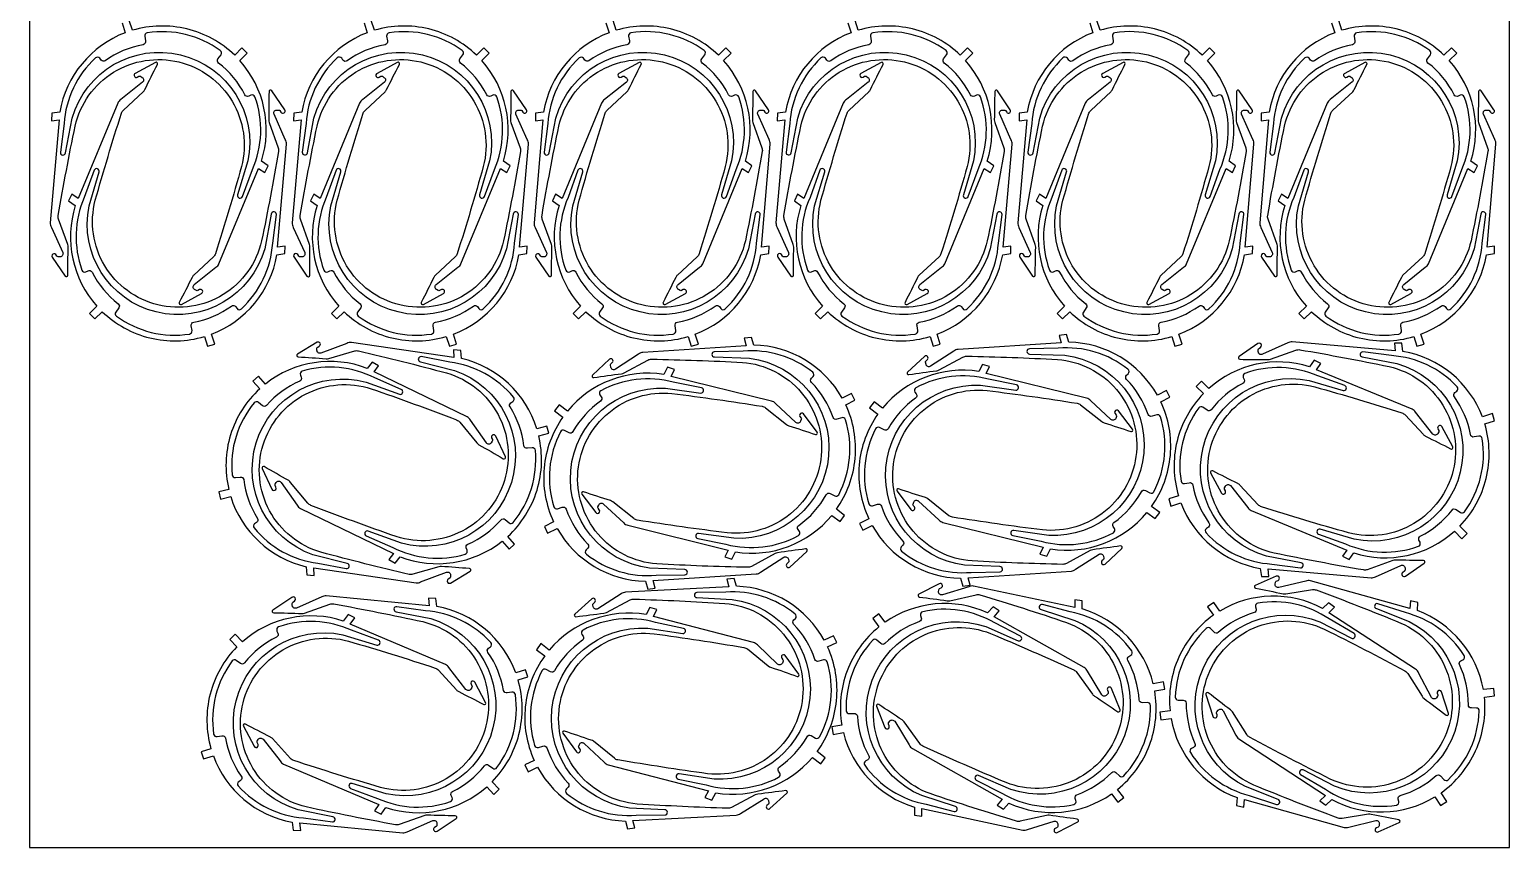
# Model space of a CAD drawing. Header units: millimetres. Extents: x 151 to 2196, y 73 to 1107.
# Drawn here: x 151 to 1151, y 73 to 626 of the extents above; entities that cross this region are included whole.
import ezdxf

# ---------------------------------------------------------------- set-up
doc = ezdxf.new("R2010")
doc.units = ezdxf.units.MM
doc.layers.add('360_CORTE-EXT', color=3, linetype='Continuous')
doc.layers.add('360_CORTE-INT', color=5, linetype='Continuous')

msp = doc.modelspace()

# ---------------------------------------------------------------- linework, layer by layer
msp.add_lwpolyline([(150.8, 73), (1150.8, 73), (1150.8, 1073), (150.8, 1073)], close=True)
at = {"layer": '360_CORTE-EXT'}
for points in [[(213.4, 630.4), (215.5, 623.7, 0.26488), (171.2, 570), (165.8, 569.2), (165.7, 564.2), (170.8, 564.8), (164.8, 495.2, 0.16064), (165.6, 492.1), (173.2, 475.1, -0.53017), (171.5, 472.2), (170.1, 472.2, -0.25887), (169.3, 472.6), (168.5, 473.7, 1), (166.1, 472), (174.8, 459.2, 0.73663), (176.6, 459.7, -0.00431), (176.9, 478.7, 0.09147), (176.6, 480.5), (170.4, 497.7, -0.12913), (170.2, 500.2, -0.00859), (181.6, 560.6, -0.41865), (251.7, 603.9, -0.41865), (294, 533.2, -0.00859), (276.4, 474.3, -0.12913), (275, 472.2), (261.7, 459.8, 0.09147), (260.6, 458.3, -0.00431), (252, 441.4, 0.73663), (253.4, 440), (267, 447.4, 1), (265.6, 450), (264.5, 449.4, -0.25887), (263.5, 449.4), (262.3, 450.1, -0.53017), (262.1, 453.4), (276.7, 465.1, 0.16666), (278.8, 467.5), (305.5, 532), (309.8, 529.1), (312, 533.6), (307.5, 536.8, 0.26488), (292.9, 604.8), (297.9, 609.8), (294.3, 613.4), (289.4, 608.5, 0.13319), (257.1, 626.2, 0.13319), (220.3, 625.3), (218.2, 631.9)], [(376.8, 630.4), (379, 623.7, 0.26488), (334.7, 570), (329.3, 569.2), (329.1, 564.2), (334.3, 564.8), (328.3, 495.2, 0.16064), (329, 492.1), (336.7, 475.1, -0.53017), (334.9, 472.2), (333.6, 472.2, -0.25887), (332.7, 472.6), (332, 473.7, 1), (329.5, 472), (338.2, 459.2, 0.73663), (340.1, 459.7, -0.00431), (340.3, 478.7, 0.09147), (340, 480.5), (333.9, 497.7, -0.12913), (333.7, 500.2, -0.00859), (345.1, 560.6, -0.41865), (415.1, 603.9, -0.41865), (457.4, 533.2, -0.00859), (439.8, 474.3, -0.12913), (438.4, 472.2), (425.1, 459.8, 0.09147), (424, 458.3, -0.00431), (415.5, 441.4, 0.73663), (416.9, 440), (430.5, 447.4, 1), (429.1, 450), (427.9, 449.4, -0.25887), (427, 449.4), (425.8, 450.1, -0.53017), (425.5, 453.4), (440.2, 465.1, 0.16666), (442.3, 467.5), (469, 532), (473.3, 529.1), (475.5, 533.6), (471, 536.8, 0.26488), (456.4, 604.8), (461.4, 609.8), (457.8, 613.4), (452.8, 608.5, 0.13319), (420.6, 626.2, 0.13319), (383.8, 625.3), (381.7, 631.9)], [(540.3, 630.4), (542.4, 623.7, 0.26488), (498.1, 570), (492.7, 569.2), (492.6, 564.2), (497.7, 564.8), (491.7, 495.2, 0.16064), (492.5, 492.1), (500.1, 475.1, -0.53017), (498.4, 472.2), (497, 472.2, -0.25887), (496.2, 472.6), (495.4, 473.7, 1), (493, 472), (501.7, 459.2, 0.73663), (503.5, 459.7, -0.00431), (503.8, 478.7, 0.09147), (503.5, 480.5), (497.3, 497.7, -0.12913), (497.1, 500.2, -0.00859), (508.5, 560.6, -0.41865), (578.6, 603.9, -0.41865), (620.9, 533.2, -0.00859), (603.3, 474.3, -0.12913), (601.9, 472.2), (588.6, 459.8, 0.09147), (587.5, 458.3, -0.00431), (578.9, 441.4, 0.73663), (580.3, 440), (594, 447.4, 1), (592.5, 450), (591.4, 449.4, -0.25887), (590.4, 449.4), (589.3, 450.1, -0.53017), (589, 453.4), (603.6, 465.1, 0.16666), (605.8, 467.5), (632.4, 532), (636.7, 529.1), (638.9, 533.6), (634.5, 536.8, 0.26488), (619.8, 604.8), (624.8, 609.8), (621.2, 613.4), (616.3, 608.5, 0.13319), (584, 626.2, 0.13319), (547.3, 625.3), (545.1, 631.9)], [(703.7, 630.4), (705.9, 623.7, 0.26488), (661.6, 570), (656.2, 569.2), (656.1, 564.2), (661.2, 564.8), (655.2, 495.2, 0.16064), (656, 492.1), (663.6, 475.1, -0.53017), (661.8, 472.2), (660.5, 472.2, -0.25887), (659.6, 472.6), (658.9, 473.7, 1), (656.4, 472), (665.2, 459.2, 0.73663), (667, 459.7, -0.00431), (667.2, 478.7, 0.09147), (666.9, 480.5), (660.8, 497.7, -0.12913), (660.6, 500.2, -0.00859), (672, 560.6, -0.41865), (742.1, 603.9, -0.41865), (784.4, 533.2, -0.00859), (766.7, 474.3, -0.12913), (765.4, 472.2), (752, 459.8, 0.09147), (750.9, 458.3, -0.00431), (742.4, 441.4, 0.73663), (743.8, 440), (757.4, 447.4, 1), (756, 450), (754.9, 449.4, -0.25887), (753.9, 449.4), (752.7, 450.1, -0.53017), (752.5, 453.4), (767.1, 465.1, 0.16666), (769.2, 467.5), (795.9, 532), (800.2, 529.1), (802.4, 533.6), (797.9, 536.8, 0.26488), (783.3, 604.8), (788.3, 609.8), (784.7, 613.4), (779.7, 608.5, 0.13319), (747.5, 626.2, 0.13319), (710.7, 625.3), (708.6, 631.9)], [(867.2, 630.4), (869.3, 623.7, 0.26488), (825, 570), (819.6, 569.2), (819.5, 564.2), (824.6, 564.8), (818.7, 495.2, 0.16064), (819.4, 492.1), (827, 475.1, -0.53017), (825.3, 472.2), (824, 472.2, -0.25887), (823.1, 472.6), (822.4, 473.7, 1), (819.9, 472), (828.6, 459.2, 0.73663), (830.4, 459.7, -0.00431), (830.7, 478.7, 0.09147), (830.4, 480.5), (824.2, 497.7, -0.12913), (824, 500.2, -0.00859), (835.4, 560.6, -0.41865), (905.5, 603.9, -0.41865), (947.8, 533.2, -0.00859), (930.2, 474.3, -0.12913), (928.8, 472.2), (915.5, 459.8, 0.09147), (914.4, 458.3, -0.00431), (905.9, 441.4, 0.73663), (907.2, 440), (920.9, 447.4, 1), (919.4, 450), (918.3, 449.4, -0.25887), (917.3, 449.4), (916.2, 450.1, -0.53017), (915.9, 453.4), (930.6, 465.1, 0.16666), (932.7, 467.5), (959.3, 532), (963.6, 529.1), (965.8, 533.6), (961.4, 536.8, 0.26488), (946.7, 604.8), (951.7, 609.8), (948.1, 613.4), (943.2, 608.5, 0.13319), (911, 626.2, 0.13319), (874.2, 625.3), (872, 631.9)], [(1030.6, 630.4), (1032.8, 623.7, 0.26488), (988.5, 570), (983.1, 569.2), (983, 564.2), (988.1, 564.8), (982.1, 495.2, 0.16064), (982.9, 492.1), (990.5, 475.1, -0.53017), (988.8, 472.2), (987.4, 472.2, -0.25887), (986.5, 472.6), (985.8, 473.7, 1), (983.3, 472), (992.1, 459.2, 0.73663), (993.9, 459.7, -0.00431), (994.1, 478.7, 0.09147), (993.8, 480.5), (987.7, 497.7, -0.12913), (987.5, 500.2, -0.00859), (998.9, 560.6, -0.41865), (1069, 603.9, -0.41865), (1111.3, 533.2, -0.00859), (1093.6, 474.3, -0.12913), (1092.3, 472.2), (1078.9, 459.8, 0.09147), (1077.8, 458.3, -0.00431), (1069.3, 441.4, 0.73663), (1070.7, 440), (1084.3, 447.4, 1), (1082.9, 450), (1081.8, 449.4, -0.25887), (1080.8, 449.4), (1079.6, 450.1, -0.53017), (1079.4, 453.4), (1094, 465.1, 0.16666), (1096.1, 467.5), (1122.8, 532), (1127.1, 529.1), (1129.3, 533.6), (1124.8, 536.8, 0.26488), (1110.2, 604.8), (1115.2, 609.8), (1111.6, 613.4), (1106.6, 608.5, 0.13319), (1074.4, 626.2, 0.13319), (1037.6, 625.3), (1035.5, 631.9)]]:
    msp.add_lwpolyline(points, format="xyb", dxfattribs=at)
for points in [[(318, 473.6), (323.4, 474.4), (323.5, 479.4), (318.4, 478.8), (324.4, 548.4, 0.16064), (323.6, 551.5), (316, 568.6, -0.53017), (317.7, 571.4), (319.1, 571.4, -0.25887), (320, 571), (320.7, 569.9, 1), (323.2, 571.6), (314.4, 584.4, 0.73663), (312.6, 583.9, -0.00431), (312.4, 564.9, 0.09147), (312.7, 563.1), (318.8, 545.9, -0.12913), (319, 543.4, -0.00859), (307.6, 483, -0.41865), (237.5, 439.7, -0.41865), (195.2, 510.4, -0.00859), (212.9, 569.3, -0.12913), (214.2, 571.4), (227.6, 583.8, 0.09147), (228.7, 585.3, -0.00431), (237.2, 602.2, 0.73663), (235.8, 603.6), (222.2, 596.2, 1), (223.6, 593.6), (224.7, 594.2, -0.25887), (225.7, 594.2), (226.9, 593.5, -0.53017), (227.1, 590.2), (212.5, 578.5, 0.16666), (210.4, 576.1), (183.7, 511.6), (179.4, 514.5), (177.2, 510), (181.7, 506.8, 0.26488), (196.3, 438.8), (191.3, 433.8), (194.9, 430.2), (199.9, 435.1, 0.13319), (232.1, 417.4, 0.13319), (268.9, 418.3), (271, 411.7), (275.9, 413.2), (273.7, 419.9, 0.26488)], [(481.5, 473.6), (486.9, 474.4), (487, 479.4), (481.9, 478.8), (487.9, 548.4, 0.16064), (487.1, 551.5), (479.5, 568.6, -0.53017), (481.2, 571.4), (482.6, 571.4, -0.25887), (483.4, 571), (484.1, 569.9, 1), (486.6, 571.6), (477.9, 584.4, 0.73663), (476.1, 583.9, -0.00431), (475.8, 564.9, 0.09147), (476.1, 563.1), (482.3, 545.9, -0.12913), (482.5, 543.4, -0.00859), (471.1, 483, -0.41865), (401, 439.7, -0.41865), (358.7, 510.4, -0.00859), (376.3, 569.3, -0.12913), (377.7, 571.4), (391, 583.8, 0.09147), (392.1, 585.3, -0.00431), (400.7, 602.2, 0.73663), (399.3, 603.6), (385.6, 596.2, 1), (387.1, 593.6), (388.2, 594.2, -0.25887), (389.2, 594.2), (390.3, 593.5, -0.53017), (390.6, 590.2), (376, 578.5, 0.16666), (373.8, 576.1), (347.2, 511.6), (342.9, 514.5), (340.7, 510), (345.1, 506.8, 0.26488), (359.8, 438.8), (354.8, 433.8), (358.4, 430.2), (363.3, 435.1, 0.13319), (395.6, 417.4, 0.13319), (432.3, 418.3), (434.5, 411.7), (439.3, 413.2), (437.2, 419.9, 0.26488)], [(644.9, 473.6), (650.3, 474.4), (650.5, 479.4), (645.3, 478.8), (651.3, 548.4, 0.16064), (650.5, 551.5), (642.9, 568.6, -0.53017), (644.7, 571.4), (646, 571.4, -0.25887), (646.9, 571), (647.6, 569.9, 1), (650.1, 571.6), (641.3, 584.4, 0.73663), (639.5, 583.9, -0.00431), (639.3, 564.9, 0.09147), (639.6, 563.1), (645.7, 545.9, -0.12913), (645.9, 543.4, -0.00859), (634.5, 483, -0.41865), (564.5, 439.7, -0.41865), (522.2, 510.4, -0.00859), (539.8, 569.3, -0.12913), (541.2, 571.4), (554.5, 583.8, 0.09147), (555.6, 585.3, -0.00431), (564.1, 602.2, 0.73663), (562.7, 603.6), (549.1, 596.2, 1), (550.5, 593.6), (551.7, 594.2, -0.25887), (552.6, 594.2), (553.8, 593.5, -0.53017), (554.1, 590.2), (539.4, 578.5, 0.16666), (537.3, 576.1), (510.6, 511.6), (506.3, 514.5), (504.1, 510), (508.6, 506.8, 0.26488), (523.2, 438.8), (518.2, 433.8), (521.8, 430.2), (526.8, 435.1, 0.13319), (559, 417.4, 0.13319), (595.8, 418.3), (597.9, 411.7), (602.8, 413.2), (600.6, 419.9, 0.26488)], [(808.4, 473.6), (813.8, 474.4), (813.9, 479.4), (808.8, 478.8), (814.8, 548.4, 0.16064), (814, 551.5), (806.4, 568.6, -0.53017), (808.1, 571.4), (809.5, 571.4, -0.25887), (810.3, 571), (811.1, 569.9, 1), (813.5, 571.6), (804.8, 584.4, 0.73663), (803, 583.9, -0.00431), (802.7, 564.9, 0.09147), (803, 563.1), (809.2, 545.9, -0.12913), (809.4, 543.4, -0.00859), (798, 483, -0.41865), (727.9, 439.7, -0.41865), (685.6, 510.4, -0.00859), (703.2, 569.3, -0.12913), (704.6, 571.4), (717.9, 583.8, 0.09147), (719, 585.3, -0.00431), (727.6, 602.2, 0.73663), (726.2, 603.6), (712.6, 596.2, 1), (714, 593.6), (715.1, 594.2, -0.25887), (716.1, 594.2), (717.3, 593.5, -0.53017), (717.5, 590.2), (702.9, 578.5, 0.16666), (700.7, 576.1), (674.1, 511.6), (669.8, 514.5), (667.6, 510), (672, 506.8, 0.26488), (686.7, 438.8), (681.7, 433.8), (685.3, 430.2), (690.2, 435.1, 0.13319), (722.5, 417.4, 0.13319), (759.3, 418.3), (761.4, 411.7), (766.2, 413.2), (764.1, 419.9, 0.26488)], [(971.8, 473.6), (977.3, 474.4), (977.4, 479.4), (972.2, 478.8), (978.2, 548.4, 0.16064), (977.5, 551.5), (969.8, 568.6, -0.53017), (971.6, 571.4), (972.9, 571.4, -0.25887), (973.8, 571), (974.5, 569.9, 1), (977, 571.6), (968.3, 584.4, 0.73663), (966.4, 583.9, -0.00431), (966.2, 564.9, 0.09147), (966.5, 563.1), (972.6, 545.9, -0.12913), (972.9, 543.4, -0.00859), (961.5, 483, -0.41865), (891.4, 439.7, -0.41865), (849.1, 510.4, -0.00859), (866.7, 569.3, -0.12913), (868.1, 571.4), (881.4, 583.8, 0.09147), (882.5, 585.3, -0.00431), (891, 602.2, 0.73663), (889.7, 603.6), (876, 596.2, 1), (877.4, 593.6), (878.6, 594.2, -0.25887), (879.5, 594.2), (880.7, 593.5, -0.53017), (881, 590.2), (866.3, 578.5, 0.16666), (864.2, 576.1), (837.5, 511.6), (833.2, 514.5), (831.1, 510), (835.5, 506.8, 0.26488), (850.2, 438.8), (845.1, 433.8), (848.7, 430.2), (853.7, 435.1, 0.13319), (885.9, 417.4, 0.13319), (922.7, 418.3), (924.8, 411.7), (929.7, 413.2), (927.5, 419.9, 0.26488)], [(1135.3, 473.6), (1140.7, 474.4), (1140.8, 479.4), (1135.7, 478.8), (1141.7, 548.4, 0.16064), (1140.9, 551.5), (1133.3, 568.6, -0.53017), (1135, 571.4), (1136.4, 571.4, -0.25887), (1137.2, 571), (1138, 569.9, 1), (1140.4, 571.6), (1131.7, 584.4, 0.73663), (1129.9, 583.9, -0.00431), (1129.7, 564.9, 0.09147), (1129.9, 563.1), (1136.1, 545.9, -0.12913), (1136.3, 543.4, -0.00859), (1124.9, 483, -0.41865), (1054.8, 439.7, -0.41865), (1012.5, 510.4, -0.00859), (1030.2, 569.3, -0.12913), (1031.5, 571.4), (1044.9, 583.8, 0.09147), (1045.9, 585.3, -0.00431), (1054.5, 602.2, 0.73663), (1053.1, 603.6), (1039.5, 596.2, 1), (1040.9, 593.6), (1042, 594.2, -0.25887), (1043, 594.2), (1044.2, 593.5, -0.53017), (1044.4, 590.2), (1029.8, 578.5, 0.16666), (1027.7, 576.1), (1001, 511.6), (996.7, 514.5), (994.5, 510), (999, 506.8, 0.26488), (1013.6, 438.8), (1008.6, 433.8), (1012.2, 430.2), (1017.1, 435.1, 0.13319), (1049.4, 417.4, 0.13319), (1086.2, 418.3), (1088.3, 411.7), (1093.2, 413.2), (1091, 419.9, 0.26488)], [(442.6, 403.5), (442.2, 408.9), (437.2, 409.3), (437.5, 404.2), (368.3, 414.3, 0.16064), (365.2, 413.7), (347.7, 407.1, -0.53017), (345, 409), (345, 410.4, -0.25887), (345.5, 411.2), (346.6, 411.9, 1), (345.1, 414.4), (331.8, 406.5, 0.73663), (332.2, 404.6, -0.00431), (351.2, 403.3, 0.09147), (353, 403.5), (370.5, 408.6, -0.12913), (373, 408.6, -0.00859), (432.6, 393.7, -0.41865), (471.7, 321.1, -0.41865), (398.6, 283.1, -0.00859), (340.9, 304.2, -0.12913), (338.8, 305.7), (327.2, 319.7, 0.09147), (325.9, 320.9, -0.00431), (309.4, 330.4, 0.73663), (308, 329.2), (314.5, 315.1, 1), (317.3, 316.4), (316.7, 317.5, -0.25887), (316.8, 318.5), (317.5, 319.6, -0.53017), (320.8, 319.7), (331.6, 304.4, 0.16666), (333.9, 302.1), (396.7, 271.7), (393.6, 267.6), (397.9, 265.1), (401.3, 269.4, 0.26488), (470.1, 279.9), (474.8, 274.6), (478.6, 278), (474, 283.2, 0.13319), (493.7, 314.4, 0.13319), (494.9, 351.1), (501.6, 352.9), (500.4, 357.8), (493.6, 356, 0.26488)], [(640.2, 412.5), (638.6, 417.7), (633.7, 417.1), (635.1, 412.1), (565.3, 407.6, 0.16064), (562.4, 406.4), (546.7, 396.2, -0.53017), (543.6, 397.5), (543.4, 398.9, -0.25887), (543.7, 399.8), (544.6, 400.7, 1), (542.6, 402.9), (531.2, 392.3, 0.73663), (532, 390.6, -0.00431), (550.8, 393.2, 0.09147), (552.6, 393.8), (568.6, 402.4, -0.12913), (571.1, 403, -0.00859), (632.5, 400.8, -0.41865), (685.8, 338, -0.41865), (622.3, 285.6, -0.00859), (561.4, 294.2, -0.12913), (559.1, 295.2), (544.9, 306.5, 0.09147), (543.3, 307.4, -0.00431), (525.2, 313.3, 0.73663), (524.1, 311.7), (533.4, 299.3, 1), (535.8, 301.1), (535, 302.2, -0.25887), (534.9, 303.1), (535.4, 304.4, -0.53017), (538.6, 305.1), (552.3, 292.4, 0.16666), (555.1, 290.7), (622.8, 274), (620.6, 269.3), (625.4, 267.8), (627.8, 272.7, 0.26488), (692.9, 297.4), (698.6, 293.2), (701.6, 297.3), (696, 301.5, 0.13319), (708.7, 336, 0.13319), (702.3, 372.2), (708.5, 375.3), (706.2, 379.9), (699.9, 376.7, 0.26488)], [(853.2, 414.5), (851.6, 419.7), (846.6, 419.1), (848, 414.1), (778.2, 409.6, 0.16064), (775.4, 408.4), (759.6, 398.2, -0.53017), (756.6, 399.5), (756.3, 400.9, -0.25887), (756.6, 401.8), (757.5, 402.7, 1), (755.5, 404.9), (744.1, 394.3, 0.73663), (745, 392.6, -0.00431), (763.8, 395.2, 0.09147), (765.5, 395.8), (781.5, 404.4, -0.12913), (784, 405, -0.00859), (845.4, 402.8, -0.41865), (898.8, 340, -0.41865), (835.2, 287.6, -0.00859), (774.4, 296.2, -0.12913), (772.1, 297.2), (757.8, 308.5, 0.09147), (756.2, 309.4, -0.00431), (738.1, 315.3, 0.73663), (737, 313.7), (746.3, 301.3, 1), (748.7, 303.1), (748, 304.2, -0.25887), (747.8, 305.1), (748.3, 306.4, -0.53017), (751.5, 307.1), (765.3, 294.4, 0.16666), (768, 292.7), (835.8, 276), (833.6, 271.3), (838.3, 269.8), (840.8, 274.7, 0.26488), (905.9, 299.4), (911.5, 295.2), (914.5, 299.3), (909, 303.5, 0.13319), (921.7, 338, 0.13319), (915.2, 374.2), (921.4, 377.3), (919.2, 381.9), (912.9, 378.7, 0.26488)], [(1078.9, 408.3), (1078.1, 413.8), (1073.1, 413.9), (1073.7, 408.7), (1004.1, 414.7, 0.16064), (1001, 414), (983.9, 406.3, -0.53017), (981.1, 408.1), (981.1, 409.4, -0.25887), (981.5, 410.3), (982.6, 411, 1), (980.9, 413.5), (968.1, 404.8, 0.73663), (968.6, 402.9, -0.00431), (987.6, 402.7, 0.09147), (989.4, 403), (1006.6, 409.1, -0.12913), (1009.1, 409.4, -0.00859), (1069.5, 398, -0.41865), (1112.8, 327.9, -0.41865), (1042.1, 285.6, -0.00859), (983.2, 303.2, -0.12913), (981.1, 304.6), (968.7, 317.9, 0.09147), (967.2, 319, -0.00431), (950.3, 327.5, 0.73663), (948.9, 326.2), (956.3, 312.5, 1), (958.9, 313.9), (958.3, 315.1, -0.25887), (958.3, 316), (959, 317.2, -0.53017), (962.3, 317.5), (974, 302.8, 0.16666), (976.4, 300.7), (1040.9, 274), (1038, 269.8), (1042.5, 267.6), (1045.7, 272, 0.26488), (1113.7, 286.7), (1118.7, 281.6), (1122.3, 285.2), (1117.4, 290.2, 0.13319), (1135.1, 322.4, 0.13319), (1134.2, 359.2), (1140.8, 361.3), (1139.3, 366.2), (1132.6, 364, 0.26488)], [(337.7, 262.7), (338.1, 257.2), (343.1, 256.8), (342.8, 262), (412, 251.8, 0.16064), (415, 252.4), (432.6, 259, -0.53017), (435.3, 257.1), (435.2, 255.8, -0.25887), (434.8, 254.9), (433.7, 254.3, 1), (435.2, 251.7), (448.5, 259.6, 0.73663), (448, 261.5, -0.00431), (429.1, 262.9, 0.09147), (427.3, 262.7), (409.8, 257.6, -0.12913), (407.3, 257.5, -0.00859), (347.7, 272.5, -0.41865), (308.6, 345, -0.41865), (381.7, 383, -0.00859), (439.4, 361.9, -0.12913), (441.5, 360.4), (453.1, 346.4, 0.09147), (454.4, 345.2, -0.00431), (470.9, 335.7, 0.73663), (472.3, 337), (465.8, 351, 1), (463, 349.8), (463.6, 348.6, -0.25887), (463.5, 347.6), (462.8, 346.5, -0.53017), (459.5, 346.4), (448.7, 361.7, 0.16666), (446.4, 364), (383.6, 394.5), (386.7, 398.6), (382.4, 401), (378.9, 396.8, 0.26488), (310.2, 386.2), (305.5, 391.5), (301.7, 388.1), (306.3, 382.9, 0.13319), (286.6, 351.8, 0.13319), (285.4, 315), (278.7, 313.3), (279.9, 308.3), (286.7, 310.1, 0.26488)], [(982.5, 261.5), (983.3, 256.1), (988.3, 256), (987.7, 261.2), (1057.3, 255.2, 0.16064), (1060.3, 255.9), (1077.4, 263.6, -0.53017), (1080.3, 261.8), (1080.3, 260.5, -0.25887), (1079.9, 259.6), (1078.8, 258.9, 1), (1080.5, 256.4), (1093.3, 265.1, 0.73663), (1092.8, 266.9, -0.00431), (1073.8, 267.2, 0.09147), (1072, 266.9), (1054.8, 260.7, -0.12913), (1052.3, 260.5, -0.00859), (991.9, 271.9, -0.41865), (948.6, 342, -0.41865), (1019.3, 384.3, -0.00859), (1078.2, 366.7, -0.12913), (1080.3, 365.3), (1092.7, 352, 0.09147), (1094.2, 350.9, -0.00431), (1111.1, 342.4, 0.73663), (1112.5, 343.7), (1105.1, 357.4, 1), (1102.5, 355.9), (1103.1, 354.8, -0.25887), (1103.1, 353.8), (1102.4, 352.7, -0.53017), (1099.1, 352.4), (1087.4, 367.1, 0.16666), (1085, 369.2), (1020.5, 395.8), (1023.4, 400.1), (1018.9, 402.3), (1015.7, 397.9, 0.26488), (947.7, 383.2), (942.7, 388.2), (939.1, 384.6), (944, 379.7, 0.13319), (926.2, 347.5, 0.13319), (927.2, 310.7), (920.6, 308.5), (922.1, 303.7), (928.8, 305.8, 0.26488)], [(567, 252.9), (568.6, 247.6), (573.5, 248.3), (572.1, 253.3), (641.9, 257.8, 0.16064), (644.8, 259), (660.5, 269.1, -0.53017), (663.6, 267.8), (663.8, 266.5, -0.25887), (663.5, 265.6), (662.6, 264.7, 1), (664.6, 262.5), (676, 273.1, 0.73663), (675.2, 274.8, -0.00431), (656.3, 272.2, 0.09147), (654.6, 271.6), (638.6, 262.9, -0.12913), (636.1, 262.3, -0.00859), (574.7, 264.6, -0.41865), (521.4, 327.3, -0.41865), (584.9, 379.8, -0.00859), (645.8, 371.2, -0.12913), (648.1, 370.2), (662.3, 358.8, 0.09147), (663.9, 358, -0.00431), (682, 352.1, 0.73663), (683.1, 353.6), (673.8, 366, 1), (671.4, 364.2), (672.2, 363.2, -0.25887), (672.3, 362.2), (671.8, 361, -0.53017), (668.6, 360.2), (654.9, 373, 0.16666), (652.1, 374.7), (584.4, 391.4), (586.6, 396), (581.8, 397.5), (579.3, 392.7, 0.26488), (514.3, 367.9), (508.6, 372.2), (505.6, 368.1), (511.2, 363.9, 0.13319), (498.5, 329.4, 0.13319), (504.9, 293.1), (498.7, 290), (500.9, 285.5), (507.3, 288.6, 0.26488)], [(779.9, 254.9), (781.5, 249.6), (786.4, 250.3), (785.1, 255.3), (854.8, 259.8, 0.16064), (857.7, 261), (873.5, 271.1, -0.53017), (876.5, 269.8), (876.8, 268.5, -0.25887), (876.5, 267.6), (875.5, 266.7, 1), (877.6, 264.5), (888.9, 275.1, 0.73663), (888.1, 276.8, -0.00431), (869.3, 274.2, 0.09147), (867.6, 273.6), (851.5, 264.9, -0.12913), (849.1, 264.3, -0.00859), (787.7, 266.6, -0.41865), (734.3, 329.3, -0.41865), (797.9, 381.8, -0.00859), (858.7, 373.2, -0.12913), (861, 372.2), (875.3, 360.8, 0.09147), (876.9, 360, -0.00431), (894.9, 354.1, 0.73663), (896.1, 355.6), (886.7, 368, 1), (884.3, 366.2), (885.1, 365.2, -0.25887), (885.3, 364.2), (884.8, 363, -0.53017), (881.5, 362.2), (867.8, 375, 0.16666), (865.1, 376.7), (797.3, 393.4), (799.5, 398), (794.8, 399.5), (792.3, 394.7, 0.26488), (727.2, 369.9), (721.6, 374.2), (718.5, 370.1), (724.1, 365.9, 0.13319), (711.4, 331.4, 0.13319), (717.9, 295.1), (711.6, 292), (713.9, 287.5), (720.2, 290.6, 0.26488)], [(628.5, 249.5), (627, 254.7), (622, 254.2), (623.3, 249.2), (553.5, 245.4, 0.16064), (550.6, 244.3), (534.7, 234.3, -0.53017), (531.7, 235.7), (531.5, 237, -0.25887), (531.8, 237.9), (532.7, 238.8, 1), (530.7, 241), (519.2, 230.6, 0.73663), (520, 228.9, -0.00431), (538.9, 231.3, 0.09147), (540.6, 231.8), (556.7, 240.3, -0.12913), (559.2, 240.8, -0.00859), (620.6, 237.9, -0.41865), (673.2, 174.5, -0.41865), (609, 122.8, -0.00859), (548.3, 132.1, -0.12913), (546, 133.2), (531.9, 144.7, 0.09147), (530.3, 145.5, -0.00431), (512.3, 151.6, 0.73663), (511.2, 150.1), (520.3, 137.6, 1), (522.8, 139.4), (522, 140.4, -0.25887), (521.9, 141.4), (522.4, 142.6, -0.53017), (525.6, 143.3), (539.2, 130.5, 0.16666), (541.9, 128.7), (609.5, 111.2), (607.2, 106.6), (611.9, 105), (614.5, 109.9, 0.26488), (679.8, 133.8), (685.4, 129.5), (688.5, 133.6), (683, 137.8, 0.13319), (696.1, 172.2, 0.13319), (690.1, 208.5), (696.3, 211.5), (694.1, 216.1), (687.8, 213, 0.26488)], [(862.2, 234.2), (862.1, 239.6), (857.1, 240.3), (857.1, 235.2), (788.7, 249.6, 0.16064), (785.6, 249.2), (767.7, 243.7, -0.53017), (765.1, 245.8), (765.2, 247.1, -0.25887), (765.8, 247.9), (766.9, 248.5, 1), (765.5, 251.2), (751.8, 244.1, 0.73663), (752.1, 242.2, -0.00431), (770.9, 239.7, 0.09147), (772.7, 239.7), (790.5, 243.8, -0.12913), (793, 243.7, -0.00859), (851.6, 225, -0.41865), (886, 150.2, -0.41865), (810.7, 116.8, -0.00859), (754.4, 141.5, -0.12913), (752.5, 143.1), (741.8, 157.8, 0.09147), (740.5, 159.1, -0.00431), (724.7, 169.6, 0.73663), (723.2, 168.4), (728.8, 154, 1), (731.6, 155.1), (731.2, 156.3, -0.25887), (731.3, 157.2), (732.1, 158.3, -0.53017), (735.4, 158.2), (745.2, 142.2, 0.16666), (747.4, 139.8), (808.1, 105.5), (804.7, 101.6), (808.9, 98.9), (812.6, 102.9, 0.26488), (881.9, 109.1), (886.3, 103.6), (890.3, 106.7), (886, 112.2, 0.13319), (907.6, 142, 0.13319), (911.1, 178.7), (917.9, 180), (917, 185), (910.1, 183.6, 0.26488)], [(1088.6, 233.1), (1088.9, 238.6), (1084, 239.6), (1083.6, 234.4), (1016.3, 253.2, 0.16064), (1013.2, 253), (995, 248.7, -0.53017), (992.5, 250.9), (992.7, 252.2, -0.25887), (993.3, 253), (994.5, 253.5, 1), (993.3, 256.3), (979.1, 250.1, 0.73663), (979.3, 248.2, -0.00431), (997.9, 244.4, 0.09147), (999.7, 244.4), (1017.7, 247.3, -0.12913), (1020.2, 247, -0.00859), (1077.5, 224.6, -0.41865), (1107.1, 147.7, -0.41865), (1029.8, 119.2, -0.00859), (975.2, 147.5, -0.12913), (973.3, 149.2), (963.6, 164.6, 0.09147), (962.4, 165.9, -0.00431), (947.3, 177.5, 0.73663), (945.7, 176.4), (950.4, 161.6, 1), (953.3, 162.5), (952.9, 163.7, -0.25887), (953.1, 164.7), (954, 165.7, -0.53017), (957.3, 165.4), (966, 148.8, 0.16666), (968, 146.3), (1026.5, 108.1), (1022.8, 104.5), (1026.8, 101.5), (1030.8, 105.3, 0.26488), (1100.4, 107.1), (1104.3, 101.2), (1108.5, 104.1), (1104.6, 109.9, 0.13319), (1128, 138.3, 0.13319), (1133.9, 174.6), (1140.8, 175.5), (1140.2, 180.5), (1133.2, 179.6, 0.26488)], [(426.1, 235.9), (425.3, 241.3), (420.4, 241.5), (420.9, 236.3), (351.3, 243, 0.16064), (348.3, 242.3), (331.1, 234.8, -0.53017), (328.3, 236.6), (328.3, 237.9, -0.25887), (328.7, 238.8), (329.8, 239.5, 1), (328.1, 242), (315.2, 233.4, 0.73663), (315.8, 231.6, -0.00431), (334.8, 231.1, 0.09147), (336.5, 231.4), (353.7, 237.4, -0.12913), (356.3, 237.6, -0.00859), (416.5, 225.6, -0.41865), (459.2, 155.1, -0.41865), (388, 113.5, -0.00859), (329.4, 131.7, -0.12913), (327.2, 133.1), (315, 146.5, 0.09147), (313.5, 147.6, -0.00431), (296.7, 156.3, 0.73663), (295.3, 155), (302.5, 141.3, 1), (305.2, 142.6), (304.6, 143.8, -0.25887), (304.6, 144.8), (305.3, 145.9, -0.53017), (308.6, 146.1), (320.1, 131.4, 0.16666), (322.5, 129.3), (386.8, 102), (383.8, 97.7), (388.3, 95.5), (391.5, 99.9, 0.26488), (459.7, 113.9), (464.6, 108.8), (468.2, 112.4), (463.4, 117.4, 0.13319), (481.5, 149.4, 0.13319), (480.9, 186.2), (487.5, 188.3), (486, 193.1), (479.3, 191, 0.26488)], [(966.8, 106.6), (966.5, 101.2), (971.4, 100.2), (971.8, 105.3), (1039.1, 86.5, 0.16064), (1042.2, 86.7), (1060.5, 91.1, -0.53017), (1062.9, 88.8), (1062.7, 87.5, -0.25887), (1062.1, 86.7), (1060.9, 86.2, 1), (1062.1, 83.5), (1076.3, 89.7, 0.73663), (1076.1, 91.6, -0.00431), (1057.5, 95.3, 0.09147), (1055.7, 95.4), (1037.7, 92.5, -0.12913), (1035.2, 92.7, -0.00859), (978, 115.1, -0.41865), (948.3, 192, -0.41865), (1025.7, 220.5, -0.00859), (1080.2, 192.3, -0.12913), (1082.1, 190.5), (1091.8, 175.1, 0.09147), (1093, 173.8, -0.00431), (1108.1, 162.3, 0.73663), (1109.7, 163.4), (1105, 178.1, 1), (1102.1, 177.2), (1102.5, 176, -0.25887), (1102.3, 175.1), (1101.5, 174, -0.53017), (1098.2, 174.4), (1089.4, 190.9, 0.16666), (1087.4, 193.5), (1028.9, 231.6), (1032.6, 235.3), (1028.6, 238.3), (1024.6, 234.5, 0.26488), (955.1, 232.7), (951.1, 238.5), (946.9, 235.6), (950.8, 229.9, 0.13319), (927.4, 201.5, 0.13319), (921.5, 165.2), (914.6, 164.3), (915.2, 159.2), (922.2, 160.1, 0.26488)], [(328.2, 90), (329, 84.6), (334, 84.4), (333.4, 89.6), (403, 82.9, 0.16064), (406, 83.6), (423.2, 91.1, -0.53017), (426, 89.3), (426, 88, -0.25887), (425.6, 87.1), (424.5, 86.4, 1), (426.2, 83.9), (439.1, 92.5, 0.73663), (438.5, 94.3, -0.00431), (419.5, 94.8, 0.09147), (417.8, 94.5), (400.6, 88.5, -0.12913), (398, 88.3, -0.00859), (337.8, 100.3, -0.41865), (295.1, 170.8, -0.41865), (366.3, 212.4, -0.00859), (424.9, 194.2, -0.12913), (427.1, 192.8), (439.3, 179.4, 0.09147), (440.8, 178.3, -0.00431), (457.7, 169.6, 0.73663), (459, 170.9), (451.8, 184.6, 1), (449.1, 183.3), (449.7, 182.1, -0.25887), (449.7, 181.1), (449, 180, -0.53017), (445.7, 179.8), (434.2, 194.5, 0.16666), (431.8, 196.6), (367.5, 223.9), (370.5, 228.2), (366, 230.4), (362.8, 226, 0.26488), (294.6, 212), (289.7, 217.1), (286.1, 213.5), (290.9, 208.5, 0.13319), (272.8, 176.5, 0.13319), (273.4, 139.7), (266.8, 137.6), (268.3, 132.8), (275, 134.9, 0.26488)], [(553.4, 90.8), (554.9, 85.5), (559.8, 86.1), (558.5, 91.1), (628.3, 94.8, 0.16064), (631.2, 96), (647.1, 105.9, -0.53017), (650.1, 104.6), (650.4, 103.2, -0.25887), (650.1, 102.3), (649.1, 101.4, 1), (651.1, 99.2), (662.6, 109.6, 0.73663), (661.8, 111.4, -0.00431), (643, 109, 0.09147), (641.2, 108.4), (625.1, 100, -0.12913), (622.6, 99.4, -0.00859), (561.3, 102.3, -0.41865), (508.6, 165.8, -0.41865), (572.8, 217.4, -0.00859), (633.5, 208.1, -0.12913), (635.9, 207.1), (650, 195.6, 0.09147), (651.6, 194.7, -0.00431), (669.6, 188.6, 0.73663), (670.7, 190.1), (661.5, 202.6, 1), (659.1, 200.9), (659.9, 199.8, -0.25887), (660, 198.9), (659.5, 197.6, -0.53017), (656.2, 196.9), (642.7, 209.8, 0.16666), (639.9, 211.5), (572.4, 229), (574.7, 233.7), (569.9, 235.2), (567.4, 230.4, 0.26488), (502, 206.4), (496.4, 210.7), (493.3, 206.6), (498.9, 202.4, 0.13319), (485.8, 168.1, 0.13319), (491.8, 131.7), (485.5, 128.7), (487.7, 124.1), (494.1, 127.2, 0.26488)], [(748.7, 100.2), (748.8, 94.7), (753.7, 94), (753.7, 99.2), (822.1, 84.7, 0.16064), (825.2, 85.1), (843.1, 90.6, -0.53017), (845.7, 88.5), (845.6, 87.2, -0.25887), (845.1, 86.4), (843.9, 85.8, 1), (845.3, 83.1), (859.1, 90.2, 0.73663), (858.7, 92.1, -0.00431), (839.9, 94.7, 0.09147), (838.1, 94.6), (820.3, 90.6, -0.12913), (817.8, 90.7, -0.00859), (759.3, 109.3, -0.41865), (724.8, 184.2, -0.41865), (800.1, 217.6, -0.00859), (856.4, 192.9, -0.12913), (858.4, 191.3), (869, 176.5, 0.09147), (870.4, 175.3, -0.00431), (886.2, 164.7, 0.73663), (887.7, 165.9), (882, 180.4, 1), (879.2, 179.3), (879.7, 178.1, -0.25887), (879.6, 177.1), (878.7, 176, -0.53017), (875.4, 176.2), (865.6, 192.1, 0.16666), (863.5, 194.5), (802.7, 228.9), (806.1, 232.8), (801.9, 235.5), (798.2, 231.5, 0.26488), (728.9, 225.2), (724.6, 230.8), (720.6, 227.6), (724.8, 222.1, 0.13319), (703.3, 192.3, 0.13319), (699.7, 155.7), (692.9, 154.4), (693.8, 149.4), (700.8, 150.7, 0.26488)]]:
    msp.add_lwpolyline(points, format="xyb", close=True, dxfattribs=at)
at = {"layer": '360_CORTE-INT'}
for points in [[(228.6, 621.3), (229.1, 618.1, -0.43094), (227.6, 615.6, 0.10989), (201.9, 604.7, -0.40538), (199.2, 605.1), (198.2, 606.4, 0.44283), (195.3, 606.6, 0.19173), (174.1, 562.2), (171.6, 542.9, 0.97195), (175.1, 542.5), (179.6, 565.9, -0.96468), (298.3, 537), (291.4, 514, 0.94258), (294.7, 512.9), (301.4, 531.2, 0.19173), (303.1, 580.4, 0.44283), (300.3, 581.5), (298.9, 580.8, -0.40538), (296.3, 581.7, 0.10989), (278.5, 603.2, -0.40538), (278.1, 606), (280.2, 608.8, 0.41387), (279.7, 611.6, 0.19884), (230.3, 623.6, 0.41394)], [(392.1, 621.3), (392.6, 618.1, -0.43094), (391, 615.6, 0.10989), (365.4, 604.7, -0.40538), (362.6, 605.1), (361.7, 606.4, 0.44283), (358.7, 606.6, 0.19173), (337.6, 562.2), (335.1, 542.9, 0.97195), (338.5, 542.5), (343, 565.9, -0.96468), (461.7, 537), (454.9, 514, 0.94258), (458.2, 512.9), (464.9, 531.2, 0.19173), (466.5, 580.4, 0.44283), (463.8, 581.5), (462.4, 580.8, -0.40538), (459.7, 581.7, 0.10989), (442, 603.2, -0.40538), (441.6, 606), (443.6, 608.8, 0.41387), (443.2, 611.6, 0.19884), (393.8, 623.6, 0.41394)], [(555.5, 621.3), (556.1, 618.1, -0.43094), (554.5, 615.6, 0.10989), (528.8, 604.7, -0.40538), (526.1, 605.1), (525.1, 606.4, 0.44283), (522.2, 606.6, 0.19173), (501, 562.2), (498.5, 542.9, 0.97195), (502, 542.5), (506.5, 565.9, -0.96468), (625.2, 537), (618.4, 514, 0.94258), (621.7, 512.9), (628.3, 531.2, 0.19173), (630, 580.4, 0.44283), (627.2, 581.5), (625.8, 580.8, -0.40538), (623.2, 581.7, 0.10989), (605.4, 603.2, -0.40538), (605, 606), (607.1, 608.8, 0.41387), (606.7, 611.6, 0.19884), (557.2, 623.6, 0.41394)], [(719, 621.3), (719.5, 618.1, -0.43094), (717.9, 615.6, 0.10989), (692.3, 604.7, -0.40538), (689.5, 605.1), (688.6, 606.4, 0.44283), (685.6, 606.6, 0.19173), (664.5, 562.2), (662, 542.9, 0.97195), (665.4, 542.5), (669.9, 565.9, -0.96468), (788.6, 537), (781.8, 514, 0.94258), (785.1, 512.9), (791.8, 531.2, 0.19173), (793.4, 580.4, 0.44283), (790.7, 581.5), (789.3, 580.8, -0.40538), (786.6, 581.7, 0.10989), (768.9, 603.2, -0.40538), (768.5, 606), (770.5, 608.8, 0.41387), (770.1, 611.6, 0.19884), (720.7, 623.6, 0.41394)], [(882.5, 621.3), (883, 618.1, -0.43094), (881.4, 615.6, 0.10989), (855.8, 604.7, -0.40538), (853, 605.1), (852.1, 606.4, 0.44283), (849.1, 606.6, 0.19173), (828, 562.2), (825.4, 542.9, 0.97195), (828.9, 542.5), (833.4, 565.9, -0.96468), (952.1, 537), (945.3, 514, 0.94258), (948.6, 512.9), (955.2, 531.2, 0.19173), (956.9, 580.4, 0.44283), (954.1, 581.5), (952.7, 580.8, -0.40538), (950.1, 581.7, 0.10989), (932.3, 603.2, -0.40538), (932, 606), (934, 608.8, 0.41387), (933.6, 611.6, 0.19884), (884.1, 623.6, 0.41394)], [(1045.9, 621.3), (1046.4, 618.1, -0.43094), (1044.8, 615.6, 0.10989), (1019.2, 604.7, -0.40538), (1016.5, 605.1), (1015.5, 606.4, 0.44283), (1012.6, 606.6, 0.19173), (991.4, 562.2), (988.9, 542.9, 0.97195), (992.4, 542.5), (996.9, 565.9, -0.96468), (1115.5, 537), (1108.7, 514, 0.94258), (1112, 512.9), (1118.7, 531.2, 0.19173), (1120.3, 580.4, 0.44283), (1117.6, 581.5), (1116.2, 580.8, -0.40538), (1113.5, 581.7, 0.10989), (1095.8, 603.2, -0.40538), (1095.4, 606), (1097.5, 608.8, 0.41387), (1097, 611.6, 0.19884), (1047.6, 623.6, 0.41394)], [(260.6, 422.3), (260.1, 425.5, -0.43094), (261.7, 428, 0.10989), (287.3, 438.9, -0.40538), (290, 438.5), (291, 437.2, 0.44283), (293.9, 437, 0.19173), (315.1, 481.4), (317.6, 500.7, 0.97195), (314.1, 501.1), (309.7, 477.7, -0.96468), (191, 506.6), (197.8, 529.6, 0.94258), (194.5, 530.7), (187.8, 512.4, 0.19173), (186.2, 463.2, 0.44283), (188.9, 462.1), (190.3, 462.8, -0.40538), (193, 461.9, 0.10989), (210.7, 440.4, -0.40538), (211.1, 437.6), (209, 434.8, 0.41387), (209.5, 432.1, 0.19884), (258.9, 420, 0.41394)], [(424, 422.3), (423.5, 425.5, -0.43094), (425.1, 428, 0.10989), (450.8, 438.9, -0.40538), (453.5, 438.5), (454.5, 437.2, 0.44283), (457.4, 437, 0.19173), (478.6, 481.4), (481.1, 500.7, 0.97195), (477.6, 501.1), (473.1, 477.7, -0.96468), (354.4, 506.6), (361.2, 529.6, 0.94258), (357.9, 530.7), (351.3, 512.4, 0.19173), (349.6, 463.2, 0.44283), (352.4, 462.1), (353.8, 462.8, -0.40538), (356.4, 461.9, 0.10989), (374.2, 440.4, -0.40538), (374.6, 437.6), (372.5, 434.8, 0.41387), (372.9, 432.1, 0.19884), (422.4, 420, 0.41394)], [(587.5, 422.3), (587, 425.5, -0.43094), (588.6, 428, 0.10989), (614.2, 438.9, -0.40538), (617, 438.5), (617.9, 437.2, 0.44283), (620.9, 437, 0.19173), (642, 481.4), (644.5, 500.7, 0.97195), (641.1, 501.1), (636.6, 477.7, -0.96468), (517.9, 506.6), (524.7, 529.6, 0.94258), (521.4, 530.7), (514.7, 512.4, 0.19173), (513.1, 463.2, 0.44283), (515.8, 462.1), (517.2, 462.8, -0.40538), (519.9, 461.9, 0.10989), (537.6, 440.4, -0.40538), (538, 437.6), (536, 434.8, 0.41387), (536.4, 432.1, 0.19884), (585.8, 420, 0.41394)], [(751, 422.3), (750.5, 425.5, -0.43094), (752, 428, 0.10989), (777.7, 438.9, -0.40538), (780.4, 438.5), (781.4, 437.2, 0.44283), (784.3, 437, 0.19173), (805.5, 481.4), (808, 500.7, 0.97195), (804.5, 501.1), (800, 477.7, -0.96468), (681.3, 506.6), (688.2, 529.6, 0.94258), (684.8, 530.7), (678.2, 512.4, 0.19173), (676.5, 463.2, 0.44283), (679.3, 462.1), (680.7, 462.8, -0.40538), (683.3, 461.9, 0.10989), (701.1, 440.4, -0.40538), (701.5, 437.6), (699.4, 434.8, 0.41387), (699.8, 432.1, 0.19884), (749.3, 420, 0.41394)], [(914.4, 422.3), (913.9, 425.5, -0.43094), (915.5, 428, 0.10989), (941.1, 438.9, -0.40538), (943.9, 438.5), (944.8, 437.2, 0.44283), (947.8, 437, 0.19173), (968.9, 481.4), (971.4, 500.7, 0.97195), (968, 501.1), (963.5, 477.7, -0.96468), (844.8, 506.6), (851.6, 529.6, 0.94258), (848.3, 530.7), (841.6, 512.4, 0.19173), (840, 463.2, 0.44283), (842.7, 462.1), (844.1, 462.8, -0.40538), (846.8, 461.9, 0.10989), (864.5, 440.4, -0.40538), (864.9, 437.6), (862.9, 434.8, 0.41387), (863.3, 432.1, 0.19884), (912.7, 420, 0.41394)], [(1077.9, 422.3), (1077.4, 425.5, -0.43094), (1078.9, 428, 0.10989), (1104.6, 438.9, -0.40538), (1107.3, 438.5), (1108.3, 437.2, 0.44283), (1111.2, 437, 0.19173), (1132.4, 481.4), (1134.9, 500.7, 0.97195), (1131.4, 501.1), (1126.9, 477.7, -0.96468), (1008.2, 506.6), (1015.1, 529.6, 0.94258), (1011.8, 530.7), (1005.1, 512.4, 0.19173), (1003.4, 463.2, 0.44283), (1006.2, 462.1), (1007.6, 462.8, -0.40538), (1010.2, 461.9, 0.10989), (1028, 440.4, -0.40538), (1028.4, 437.6), (1026.3, 434.8, 0.41387), (1026.8, 432.1, 0.19884), (1076.2, 420, 0.41394)], [(912.5, 365.4), (909.4, 364.4, -0.43094), (906.7, 365.6, 0.10989), (892.1, 389.3, -0.40538), (892.1, 392.1), (893.2, 393.2, 0.44283), (893, 396.2, 0.19173), (845.9, 410.4), (826.4, 410, 0.97195), (826.5, 406.5), (850.4, 405.6, -0.96468), (839.6, 283.9), (815.9, 287.2, 0.94258), (815.2, 283.8), (834.4, 279.9, 0.19173), (883.2, 285.7, 0.44283), (883.9, 288.6), (883.1, 289.9, -0.40538), (883.6, 292.6, 0.10989), (902.1, 313.4, -0.40538), (904.8, 314.2), (907.9, 312.6, 0.41387), (910.5, 313.4, 0.19884), (915, 364.1, 0.41394)], [(490.4, 343.1), (487.2, 342.8, -0.43094), (484.8, 344.5, 0.10989), (475.5, 370.7, -0.40538), (476, 373.5), (477.3, 374.3, 0.44283), (477.8, 377.3, 0.19173), (434.7, 401), (415.5, 404.7, 0.97195), (414.9, 401.2), (438, 395.4, -0.96468), (402.1, 278.6), (379.6, 286.8, 0.94258), (378.3, 283.5), (396.2, 275.8, 0.19173), (445.2, 271.2, 0.44283), (446.4, 273.9), (445.9, 275.4, -0.40538), (446.9, 277.9, 0.10989), (469.4, 294.4, -0.40538), (472.2, 294.6), (474.8, 292.4, 0.41387), (477.6, 292.7, 0.19884), (492.6, 341.3, 0.41394)], [(699.6, 363.4), (696.4, 362.4, -0.43094), (693.8, 363.6, 0.10989), (679.2, 387.3, -0.40538), (679.2, 390.1), (680.3, 391.2, 0.44283), (680.1, 394.2, 0.19173), (633, 408.4), (613.5, 408, 0.97195), (613.6, 404.5), (637.4, 403.6, -0.96468), (626.7, 281.9), (602.9, 285.2, 0.94258), (602.3, 281.8), (621.4, 277.9, 0.19173), (670.3, 283.7, 0.44283), (671, 286.6), (670.1, 287.9, -0.40538), (670.6, 290.6, 0.10989), (689.2, 311.4, -0.40538), (691.8, 312.2), (694.9, 310.6, 0.41387), (697.6, 311.4, 0.19884), (702.1, 362.1, 0.41394)], [(1130.2, 350.9), (1126.9, 350.4, -0.43094), (1124.5, 352, 0.10989), (1113.6, 377.6, -0.40538), (1114, 380.4), (1115.3, 381.3, 0.44283), (1115.5, 384.3, 0.19173), (1071.1, 405.4), (1051.8, 407.9, 0.97195), (1051.4, 404.5), (1074.8, 400, -0.96468), (1045.9, 281.3), (1022.9, 288.1, 0.94258), (1021.8, 284.8), (1040.1, 278.1, 0.19173), (1089.3, 276.5, 0.44283), (1090.4, 279.2), (1089.7, 280.6, -0.40538), (1090.6, 283.3, 0.10989), (1112.1, 301, -0.40538), (1114.8, 301.4), (1117.7, 299.4, 0.41387), (1120.4, 299.8, 0.19884), (1132.5, 349.2, 0.41394)], [(289.9, 323), (293.1, 323.3, -0.43094), (295.5, 321.6, 0.10989), (304.8, 295.4, -0.40538), (304.2, 292.7), (302.9, 291.8, 0.44283), (302.5, 288.9, 0.19173), (345.6, 265.1), (364.8, 261.4, 0.97195), (365.4, 264.9), (342.3, 270.8, -0.96468), (378.2, 387.5), (400.7, 379.3, 0.94258), (402, 382.6), (384.1, 390.3, 0.19173), (335.1, 394.9, 0.44283), (333.8, 392.2), (334.4, 390.8, -0.40538), (333.4, 388.2, 0.10989), (310.9, 371.8, -0.40538), (308.1, 371.5), (305.5, 373.7, 0.41387), (302.6, 373.5, 0.19884), (287.7, 324.8, 0.41394)], [(720.5, 303.9), (723.7, 304.9, -0.43094), (726.4, 303.7, 0.10989), (741, 280, -0.40538), (741, 277.2), (739.9, 276.1, 0.44283), (740.1, 273.2, 0.19173), (787.2, 258.9), (806.7, 259.3, 0.97195), (806.5, 262.8), (782.7, 263.8, -0.96468), (793.5, 385.4), (817.2, 382.1, 0.94258), (817.8, 385.6), (798.7, 389.4, 0.19173), (749.8, 383.7, 0.44283), (749.1, 380.8), (750, 379.5, -0.40538), (749.5, 376.7, 0.10989), (731, 356, -0.40538), (728.3, 355.2), (725.2, 356.8, 0.41387), (722.5, 355.9, 0.19884), (718, 305.2, 0.41394)], [(931.2, 319), (934.4, 319.5, -0.43094), (936.9, 317.9, 0.10989), (947.8, 292.3, -0.40538), (947.4, 289.5), (946.1, 288.6, 0.44283), (945.8, 285.6, 0.19173), (990.3, 264.5), (1009.6, 261.9, 0.97195), (1010, 265.4), (986.6, 269.9, -0.96468), (1015.5, 388.6), (1038.5, 381.8, 0.94258), (1039.6, 385.1), (1021.3, 391.7, 0.19173), (972.1, 393.4, 0.44283), (971, 390.6), (971.6, 389.2, -0.40538), (970.7, 386.6, 0.10989), (949.3, 368.8, -0.40538), (946.5, 368.5), (943.7, 370.5, 0.41387), (940.9, 370.1, 0.19884), (928.9, 320.6, 0.41394)], [(507.6, 301.9), (510.8, 302.9, -0.43094), (513.4, 301.7, 0.10989), (528, 278, -0.40538), (528, 275.2), (526.9, 274.1, 0.44283), (527.1, 271.2, 0.19173), (574.2, 256.9), (593.7, 257.3, 0.97195), (593.6, 260.8), (569.8, 261.8, -0.96468), (580.5, 383.4), (604.3, 380.1, 0.94258), (604.9, 383.6), (585.8, 387.4, 0.19173), (536.9, 381.7, 0.44283), (536.2, 378.8), (537.1, 377.5, -0.40538), (536.6, 374.7, 0.10989), (518, 354, -0.40538), (515.4, 353.2), (512.3, 354.8, 0.41387), (509.6, 353.9, 0.19884), (505.1, 303.2, 0.41394)], [(687.3, 199.7), (684.1, 198.8, -0.43094), (681.5, 200, 0.10989), (667.1, 223.9, -0.40538), (667.2, 226.7), (668.3, 227.8, 0.44283), (668.1, 230.7, 0.19173), (621.2, 245.5), (601.7, 245.3, 0.97195), (601.8, 241.8), (625.6, 240.6, -0.96468), (613.4, 119.1), (589.7, 122.7, 0.94258), (589, 119.2), (608.1, 115.2, 0.19173), (657, 120.4, 0.44283), (657.8, 123.2), (656.9, 124.5, -0.40538), (657.4, 127.3, 0.10989), (676.2, 147.8, -0.40538), (678.9, 148.6), (682, 146.9, 0.41387), (684.7, 147.8, 0.19884), (689.8, 198.4, 0.41394)], [(476.8, 178), (473.6, 177.5, -0.43094), (471.1, 179.1, 0.10989), (460.5, 204.8, -0.40538), (460.9, 207.6), (462.2, 208.5, 0.44283), (462.5, 211.4, 0.19173), (418.3, 233), (398.9, 235.7, 0.97195), (398.5, 232.3), (421.9, 227.6, -0.96468), (391.8, 109.2), (368.9, 116.2, 0.94258), (367.7, 112.9), (386, 106.1, 0.19173), (435.2, 103.9, 0.44283), (436.3, 106.7), (435.7, 108.1, -0.40538), (436.6, 110.7, 0.10989), (458.2, 128.2, -0.40538), (461, 128.6), (463.8, 126.5, 0.41387), (466.6, 126.9, 0.19884), (479.1, 176.3, 0.41394)], [(704.7, 163.4), (708, 163.5, -0.43094), (710.2, 161.7, 0.10989), (717.9, 134.9, -0.40538), (717.2, 132.2), (715.8, 131.4, 0.44283), (715.2, 128.5, 0.19173), (756.7, 102.1), (775.6, 97.3, 0.97195), (776.4, 100.7), (753.7, 108, -0.96468), (796.9, 222.3), (818.9, 212.7, 0.94258), (820.4, 215.8), (803, 224.7, 0.19173), (754.4, 232.3, 0.44283), (752.9, 229.7), (753.4, 228.2, -0.40538), (752.2, 225.7, 0.10989), (728.8, 210.7, -0.40538), (726, 210.7), (723.4, 213.1, 0.41387), (720.6, 213, 0.19884), (702.6, 165.4, 0.41394)], [(906.1, 170.9), (902.8, 170.8, -0.43094), (900.6, 172.7, 0.10989), (892.9, 199.4, -0.40538), (893.7, 202.1), (895, 202.9, 0.44283), (895.6, 205.8, 0.19173), (854.1, 232.2), (835.2, 237.1, 0.97195), (834.4, 233.7), (857.1, 226.4, -0.96468), (814, 112.1), (792, 121.6, 0.94258), (790.5, 118.5), (807.9, 109.7, 0.19173), (856.5, 102, 0.44283), (857.9, 104.6), (857.4, 106.1, -0.40538), (858.6, 108.6, 0.10989), (882.1, 123.6, -0.40538), (884.9, 123.7), (887.4, 121.3, 0.41387), (890.2, 121.4, 0.19884), (908.2, 169, 0.41394)], [(926.9, 172.6), (930.3, 172.5, -0.43094), (932.4, 170.5, 0.10989), (938.3, 143.3, -0.40538), (937.4, 140.6), (936, 139.9, 0.44283), (935.2, 137.1, 0.19173), (974.9, 108.1), (993.5, 102, 0.97195), (994.5, 105.4), (972.4, 114.1, -0.96468), (1022.7, 225.4), (1044, 214.4, 0.94258), (1045.8, 217.5), (1029, 227.4, 0.19173), (980.9, 238.1, 0.44283), (979.3, 235.7), (979.7, 234.1, -0.40538), (978.4, 231.7, 0.10989), (954, 218.2, -0.40538), (951.2, 218.4), (948.8, 220.9, 0.41387), (946, 221, 0.19884), (925, 174.6, 0.41394)], [(1128.5, 167.2), (1125.2, 167.3, -0.43094), (1123.1, 169.3, 0.10989), (1117.1, 196.5, -0.40538), (1118, 199.1), (1119.4, 199.8, 0.44283), (1120.2, 202.7, 0.19173), (1080.5, 231.7), (1061.9, 237.7, 0.97195), (1060.9, 234.4), (1083.1, 225.6, -0.96468), (1032.7, 114.3), (1011.4, 125.3, 0.94258), (1009.7, 122.3), (1026.5, 112.3, 0.19173), (1074.5, 101.6, 0.44283), (1076.1, 104.1), (1075.7, 105.6, -0.40538), (1077.1, 108, 0.10989), (1101.4, 121.5, -0.40538), (1104.2, 121.4), (1106.6, 118.8, 0.41387), (1109.4, 118.7, 0.19884), (1130.4, 165.1, 0.41394)], [(277.5, 147.9), (280.8, 148.4, -0.43094), (283.2, 146.8, 0.10989), (293.8, 121.1, -0.40538), (293.4, 118.3), (292.1, 117.4, 0.44283), (291.8, 114.5, 0.19173), (336, 92.9), (355.4, 90.2, 0.97195), (355.8, 93.6), (332.4, 98.3, -0.96468), (362.5, 216.7), (385.4, 209.7, 0.94258), (386.6, 213), (368.3, 219.8, 0.19173), (319.1, 222, 0.44283), (318, 219.2), (318.6, 217.8, -0.40538), (317.7, 215.2, 0.10989), (296.1, 197.7, -0.40538), (293.3, 197.3), (290.5, 199.4, 0.41387), (287.7, 199, 0.19884), (275.2, 149.6, 0.41394)], [(494.6, 140.5), (497.7, 141.5, -0.43094), (500.4, 140.2, 0.10989), (514.7, 116.4, -0.40538), (514.7, 113.6), (513.6, 112.5, 0.44283), (513.7, 109.5, 0.19173), (560.7, 94.7), (580.2, 94.9, 0.97195), (580.1, 98.4), (556.3, 99.6, -0.96468), (568.5, 221.1), (592.2, 217.6, 0.94258), (592.8, 221), (573.7, 225.1, 0.19173), (524.8, 219.9, 0.44283), (524.1, 217), (524.9, 215.7, -0.40538), (524.4, 213, 0.10989), (505.6, 192.4, -0.40538), (502.9, 191.7), (499.9, 193.3, 0.41387), (497.2, 192.5, 0.19884), (492.1, 141.9, 0.41394)]]:
    msp.add_lwpolyline(points, format="xyb", close=True, dxfattribs=at)

doc.saveas('drawing.dxf')
